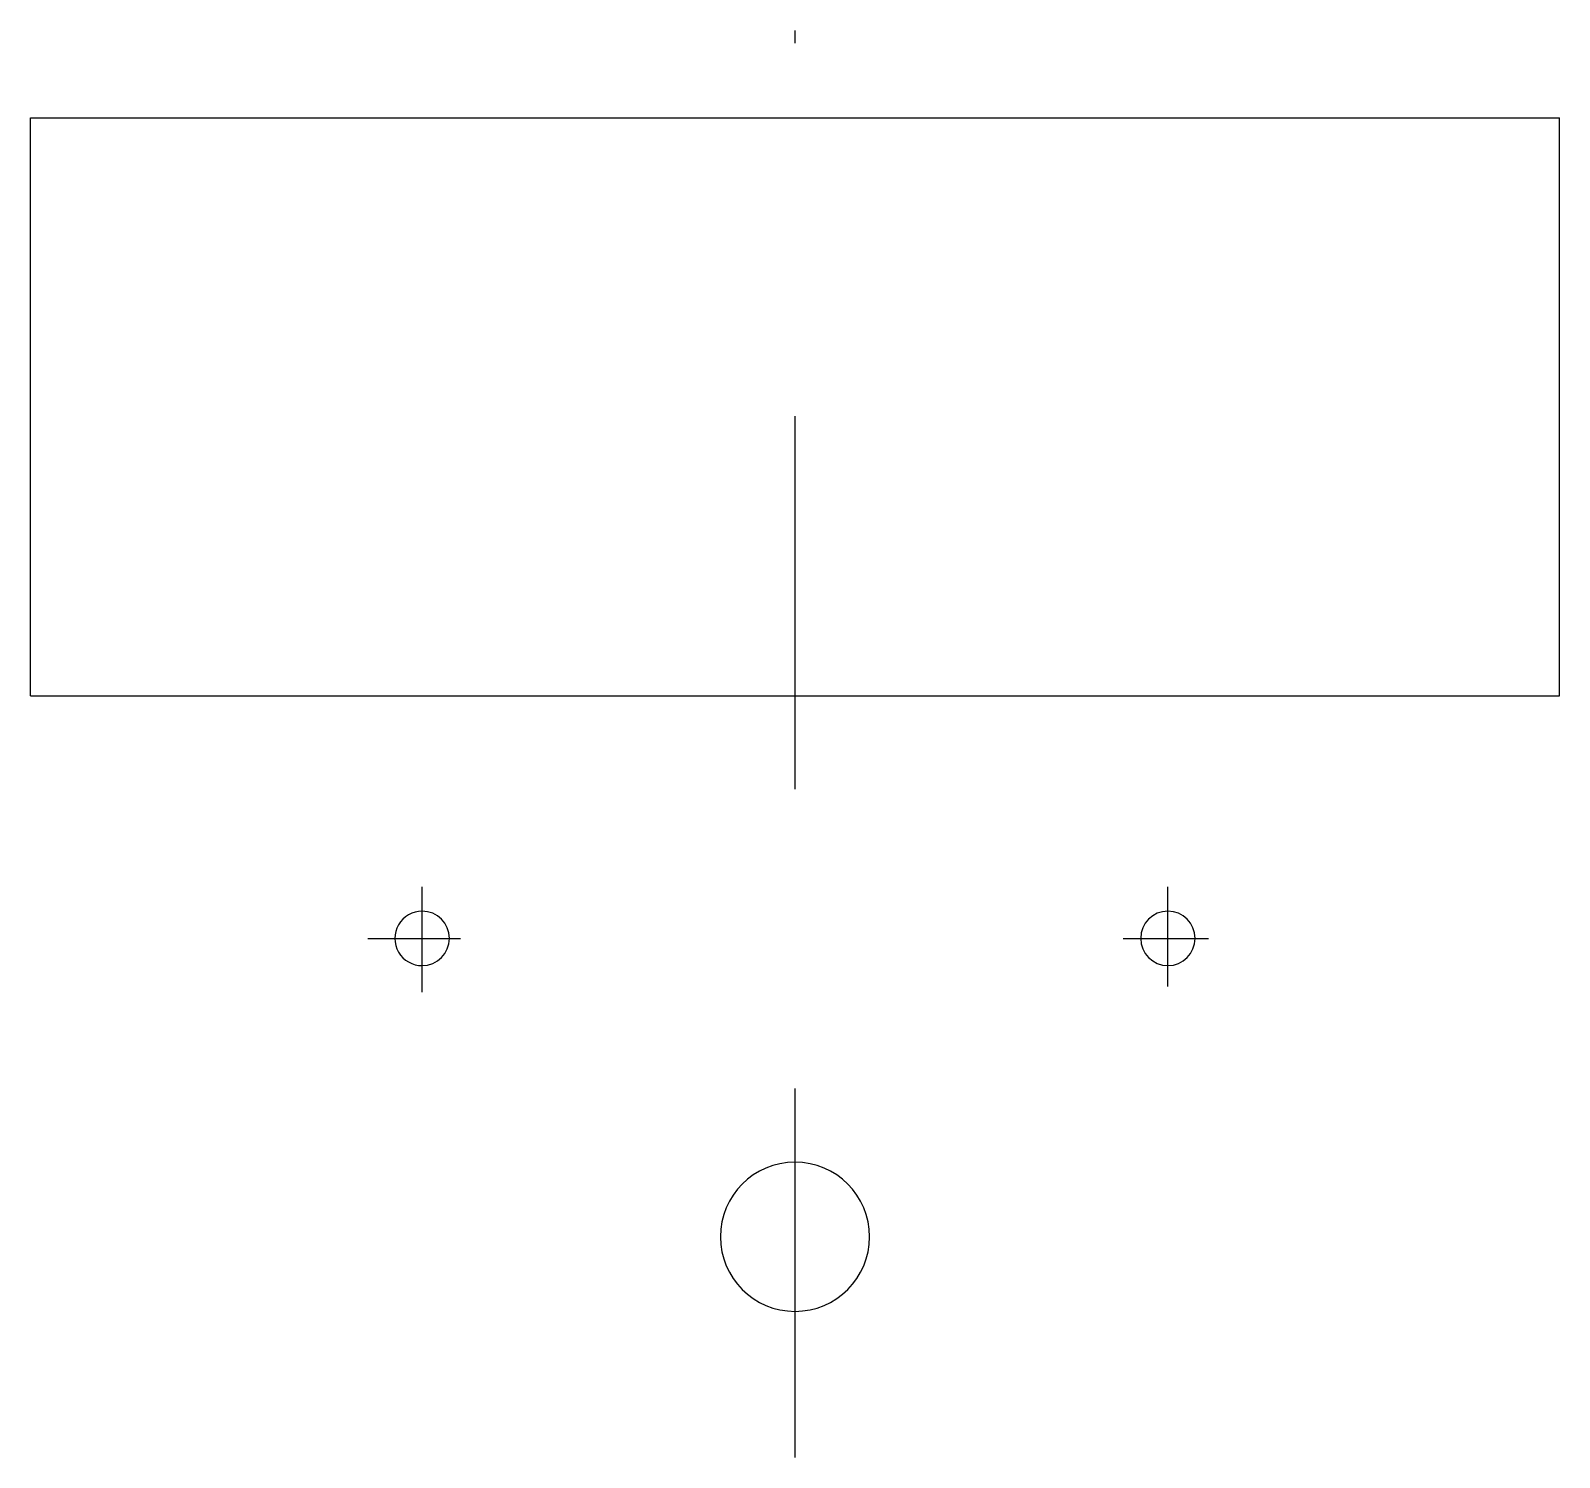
# Model space of a CAD drawing. Extents: x -694.755 to -694.345, y 650.622 to 651.004.
import ezdxf

# ---------------------------------------------------------------- set-up
doc = ezdxf.new("R2010")
doc.units = 0
doc.header["$LTSCALE"] = 0.2
doc.header["$MEASUREMENT"] = 0
doc.linetypes.add('AXES', pattern=[0.54, 0.3, -0.08, 0.08, -0.08])
doc.linetypes.add('CONTINU', pattern=[0])
doc.layers.get('0').update_dxf_attribs({"linetype": 'CONTINUOUS'})
doc.layers.add('DECA_EIXOS', color=5, linetype='AXES')

msp = doc.modelspace()

# ---------------------------------------------------------------- linework, layer by layer
at = {"linetype": 'CONTINU'}
for points in [[(-694.75451, 650.8257), (-694.75451, 650.9807)], [(-694.75451, 650.9807), (-694.34451, 650.9807)], [(-694.34451, 650.8257), (-694.34451, 650.9807)], [(-694.75451, 650.8257), (-694.34451, 650.8257)]]:
    msp.add_lwpolyline(points, dxfattribs=at)
for points in [[(-694.64951, 650.76799, 1.000002), (-694.64951, 650.75339)], [(-694.64951, 650.75339, 1), (-694.64951, 650.76799)], [(-694.44951, 650.76799, 1), (-694.44951, 650.75339)], [(-694.44951, 650.75339, 1), (-694.44951, 650.76799)], [(-694.54951, 650.70069, 1), (-694.54951, 650.66069)], [(-694.54951, 650.66069, 1), (-694.54951, 650.70069)]]:
    msp.add_lwpolyline(points, format="xyb", dxfattribs=at)
at = {"layer": 'DECA_EIXOS'}
for points in [[(-694.54951, 650.8007), (-694.54951, 651.00409)], [(-694.64951, 650.74627), (-694.64951, 650.77453)], [(-694.44951, 650.7478), (-694.44951, 650.77453)], [(-694.66403, 650.76069), (-694.63925, 650.76069)], [(-694.46149, 650.76069), (-694.43858, 650.76069)], [(-694.54951, 650.62153), (-694.54951, 650.72042)]]:
    msp.add_lwpolyline(points, dxfattribs=at)

doc.saveas('drawing.dxf')
